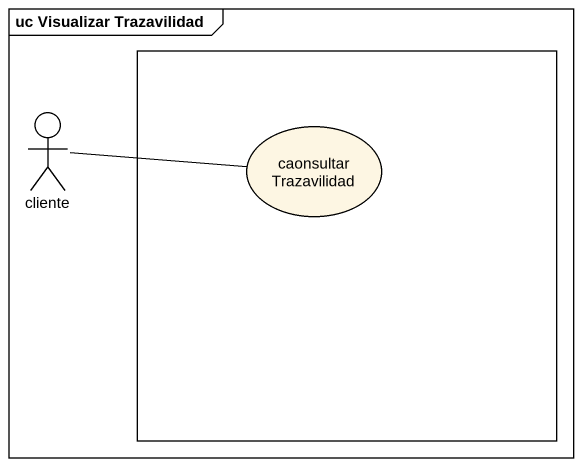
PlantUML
@startuml
mainframe uc Visualizar Trazavilidad
rectangle " " as rectangle1 #FFFFFF {
  usecase "caonsultar Trazavilidad" as caonsultar_Trazavilidad
}
actor cliente
cliente -right- caonsultar_Trazavilidad
@enduml
